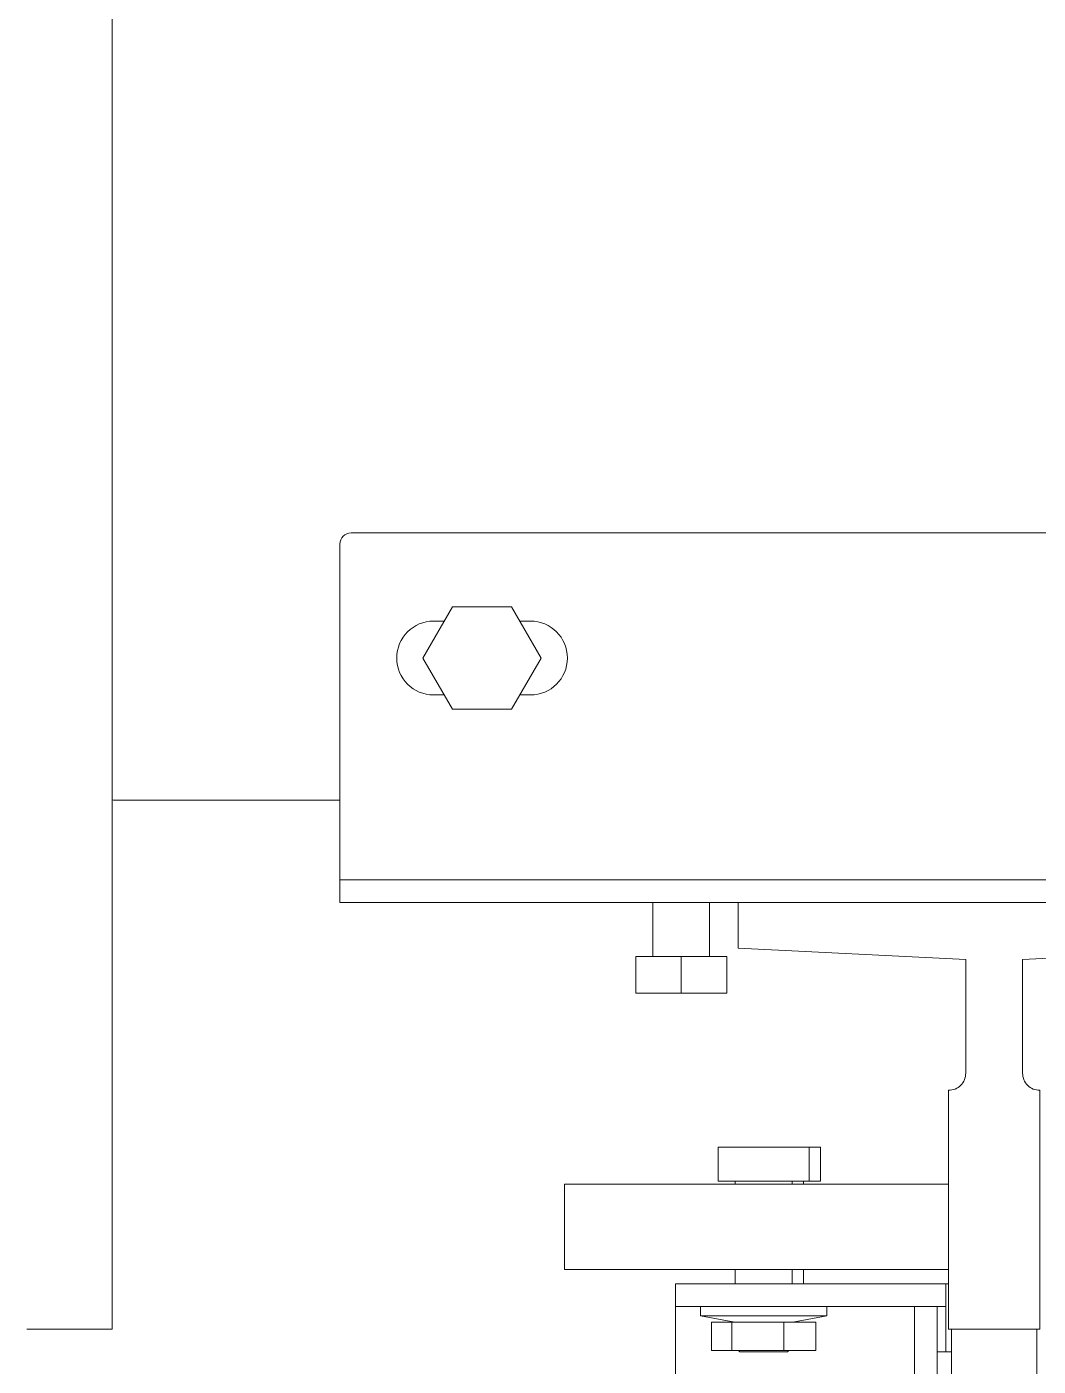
# Model space of a CAD drawing. Header units: millimetres. Extents: x -5 to 111, y -3 to 86.
# Drawn here: x 18.63 to 18.8078, y 19.136 to 19.3714 of the extents above; entities that cross this region are included whole.
import ezdxf

# ---------------------------------------------------------------- set-up
doc = ezdxf.new("R2010")
doc.units = ezdxf.units.MM
doc.layers.add('A1I6----E-', color=3, linetype='Continuous', lineweight=25)

# ---------------------------------------------------------------- blocks, each defined once
blk = doc.blocks.new('Gruppe-456')
at = {"layer": 'A1I6----E-', "linetype": 'Continuous', "lineweight": 9}
for p, q in [((-32.15544, -22.8161), (-32.15544, -23.3961)), ((-32.11344, -23.26111), (-31.93269, -23.26111)), ((-32.11544, -23.31826), (-32.11544, -23.26311)), ((-32.10084, -23.28311), (-32.09564, -23.27411)), ((-32.09564, -23.27411), (-32.08525, -23.27411)), ((-32.08525, -23.27411), (-32.08005, -23.28311)), ((-32.09894, -23.27661), (-32.09708, -23.27661)), ((-32.09719, -23.27661), (-32.09719, -23.2768)), ((-32.08381, -23.27661), (-32.08194, -23.27661)), ((-32.08369, -23.2768), (-32.08369, -23.27661)), ((-32.09564, -23.29211), (-32.10084, -23.28311)), ((-32.08005, -23.28311), (-32.08525, -23.29211)), ((-32.09708, -23.28961), (-32.09894, -23.28961)), ((-32.09719, -23.28941), (-32.09719, -23.28961)), ((-32.08194, -23.28961), (-32.08381, -23.28961)), ((-32.08369, -23.28961), (-32.08369, -23.28941)), ((-32.08525, -23.29211), (-32.09564, -23.29211)), ((-32.15524, -23.3081), (-32.11544, -23.3081)), ((-32.11544, -23.3221), (-32.11544, -23.31826)), ((-32.11544, -23.3261), (-32.11544, -23.3221)), ((-32.11544, -23.3221), (-32.11344, -23.3221)), ((-31.92744, -23.3221), (-32.11344, -23.3221)), ((-32.11344, -23.3261), (-32.11544, -23.3261)), ((-32.04544, -23.3261), (-32.11344, -23.3261)), ((-32.06044, -23.3261), (-32.06044, -23.3356)), ((-32.05044, -23.3356), (-32.05044, -23.3261)), ((-32.06344, -23.3356), (-32.06344, -23.342)), ((-32.06344, -23.3356), (-32.05544, -23.3356)), ((-32.05544, -23.3356), (-32.05544, -23.342)), ((-32.05544, -23.3356), (-32.04744, -23.3356)), ((-32.04744, -23.3356), (-32.04744, -23.342)), ((-32.06344, -23.342), (-32.05544, -23.342)), ((-32.05544, -23.342), (-32.04744, -23.342)), ((-32.04894, -23.3691), (-32.04894, -23.3751)), ((-32.04894, -23.3691), (-32.03294, -23.3691)), ((-32.03294, -23.3751), (-32.03294, -23.3691)), ((-32.03294, -23.3691), (-32.03094, -23.3691)), ((-32.03094, -23.3751), (-32.03094, -23.3691)), ((-32.04894, -23.3751), (-32.03294, -23.3751)), ((-32.04594, -23.3751), (-32.04594, -23.3756)), ((-32.03594, -23.3756), (-32.03594, -23.3751)), ((-32.03394, -23.3756), (-32.03394, -23.3751)), ((-32.03294, -23.3751), (-32.03094, -23.3751)), ((-32.07594, -23.3756), (-32.07594, -23.3906)), ((-32.07594, -23.3756), (-32.00844, -23.3756)), ((-32.07594, -23.3906), (-32.00844, -23.3906)), ((-32.04594, -23.3906), (-32.04594, -23.3931)), ((-32.03594, -23.3931), (-32.03594, -23.3906)), ((-32.03394, -23.3931), (-32.03394, -23.3906)), ((-32.05644, -23.3931), (-32.05644, -23.3971)), ((-32.05644, -23.3931), (-32.00894, -23.3931)), ((-32.00844, -23.3931), (-32.00894, -23.3931)), ((-32.00894, -23.3931), (-32.00894, -23.3971)), ((-32.15544, -23.3961), (-32.15544, -23.4011)), ((-32.05644, -23.3971), (-32.01444, -23.3971)), ((-32.05644, -23.3971), (-32.05644, -23.4007)), ((-32.05207, -23.3971), (-32.05207, -23.39873)), ((-32.02982, -23.39873), (-32.02982, -23.3971)), ((-32.01444, -23.3971), (-32.01044, -23.3971)), ((-32.01444, -23.4521), (-32.01444, -23.3971)), ((-32.01044, -23.4521), (-32.01044, -23.3971)), ((-32.01044, -23.3971), (-32.00894, -23.3971)), ((-32.00894, -23.4007), (-32.00894, -23.3971)), ((-32.05644, -23.4631), (-32.05644, -23.4007)), ((-32.05207, -23.39873), (-32.04604, -23.39985)), ((-32.04094, -23.39873), (-32.05207, -23.39873)), ((-32.0501, -23.39985), (-32.0501, -23.40485)), ((-32.0501, -23.39985), (-32.04657, -23.39985)), ((-32.04657, -23.39985), (-32.04657, -23.40485)), ((-32.03741, -23.39985), (-32.04657, -23.39985)), ((-32.02982, -23.39873), (-32.04094, -23.39873)), ((-32.03741, -23.39985), (-32.03741, -23.40485)), ((-32.03179, -23.39985), (-32.03741, -23.39985)), ((-32.03584, -23.39985), (-32.02982, -23.39873)), ((-32.03179, -23.39985), (-32.03179, -23.40485)), ((-32.00894, -23.4007), (-32.00894, -23.4051)), ((-32.15544, -23.4011), (-32.17044, -23.4011)), ((-32.00794, -23.4711), (-32.00794, -23.4011)), ((-31.99294, -23.4711), (-31.99294, -23.4011)), ((-32.0501, -23.40485), (-32.04657, -23.40485)), ((-32.03741, -23.40485), (-32.04657, -23.40485)), ((-32.04537, -23.40485), (-32.04512, -23.4051)), ((-32.04512, -23.4051), (-32.03677, -23.4051)), ((-32.03179, -23.40485), (-32.03741, -23.40485)), ((-32.03677, -23.4051), (-32.03652, -23.40485)), ((-32.00794, -23.4051), (-32.01044, -23.4051))]:
    blk.add_line(p, q, dxfattribs=at)
at = {"layer": 'A1I6----E-', "linetype": 'Continuous', "lineweight": 9, "flags": 128}
blk.add_lwpolyline([(-31.95544, -23.3261), (-32.04544, -23.3261), (-32.04544, -23.3341), (-32.00544, -23.3361), (-32.00544, -23.3561, -0.414214), (-32.00844, -23.3591), (-32.00844, -23.4011), (-31.99244, -23.4011), (-31.99244, -23.3591, -0.414214), (-31.99544, -23.3561), (-31.99544, -23.3361), (-31.95544, -23.3341)], format="xyb", close=True, dxfattribs=at)
at = {"layer": 'A1I6----E-', "linetype": 'Continuous', "lineweight": 9}
for centre, radius, start, end in [((-32.11344, -23.26311), 0.002, 90, 180), ((-32.09894, -23.28311), 0.0065, 90, 270), ((-32.08194, -23.28311), 0.0065, 270, 90), ((-32.15524, -23.3079), 0.0002, 180, 270)]:
    blk.add_arc(centre, radius, start, end, dxfattribs=at)
blk = doc.blocks.new('Gruppe-466')
at = {"layer": 'A1I6----E-'}
blk.add_blockref('Gruppe-456', (0, 0), dxfattribs=at)

msp = doc.modelspace()

# ---------------------------------------------------------------- block references
at = {"layer": 'A1I6----E-'}
msp.add_blockref('Gruppe-466', (50.80045, 42.5436), dxfattribs=at)

doc.saveas('drawing.dxf')
